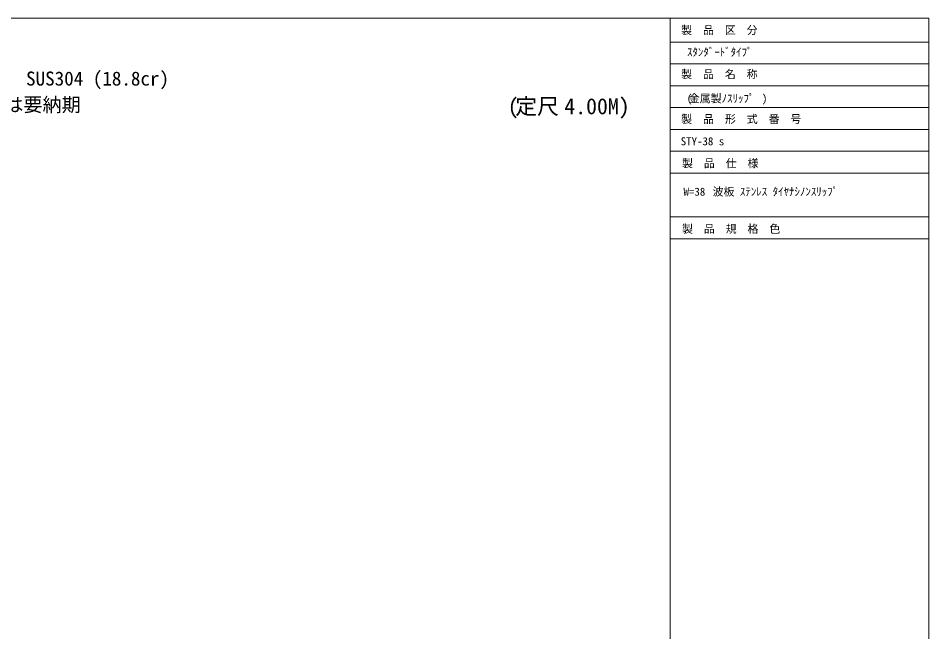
# Model space of a CAD drawing. Units: millimetres, scale not verified. Extents: x -102 to 101, y -70 to 71.
# Drawn here: x -3.7 to 100.6, y 0.4 to 70.7 of the extents above; entities that cross this region are included whole.
import ezdxf
from ezdxf.enums import TextEntityAlignment as Align

# ---------------------------------------------------------------- set-up
doc = ezdxf.new("R2010")
doc.units = ezdxf.units.MM
doc.header["$LTSCALE"] = 0.5
doc.layers.add('0-2_寸法', color=7, linetype='Continuous', lineweight=18)
doc.layers.add('0-A_一般', color=140, linetype='Continuous', lineweight=18)
doc.styles.add('ＭＳ ゴシック', font='')
doc.styles.get('ＭＳ ゴシック').set_extended_font_data('MS Gothic')

msp = doc.modelspace()

# ---------------------------------------------------------------- linework, layer by layer
at = {"layer": '0-2_寸法'}
msp.add_line((-101.8737, 70.6851), (100.6263, 70.6851), dxfattribs=at)
msp.add_lwpolyline([(100.6263, 70.6851), (100.6263, -69.8149), (-101.8737, -69.8149), (-101.8737, 70.6851)], dxfattribs=at)
for points in [[(70.9906, 65.4441), (100.6263, 65.4441), (100.6263, 62.9441), (70.9906, 62.9441)], [(70.9906, 60.4441), (100.6263, 60.4441), (100.6263, 57.9441), (70.9906, 57.9441)], [(70.9906, 47.9441), (100.6263, 47.9441), (100.6263, 45.4441), (70.9906, 45.4441)], [(70.9906, 45.4441), (100.6263, 45.4441), (100.6263, -4.5559), (70.9906, -4.5559)]]:
    msp.add_lwpolyline(points, close=True, dxfattribs=at)
at = {"layer": '0-A_一般', "color": 7}
for points in [[(70.9906, 70.6851), (100.6263, 70.6851), (100.6263, 67.9441), (70.9906, 67.9441)], [(70.9906, 67.9441), (100.6263, 67.9441), (100.6263, 65.4441), (70.9906, 65.4441)], [(70.9906, 62.9441), (100.6263, 62.9441), (100.6263, 60.4441), (70.9906, 60.4441)], [(70.9906, 57.9441), (100.6263, 57.9441), (100.6263, 55.4441), (70.9906, 55.4441)], [(70.9906, 55.4441), (100.6263, 55.4441), (100.6263, 52.9441), (70.9906, 52.9441)], [(70.9906, 52.9441), (100.6263, 52.9441), (100.6263, 47.9441), (70.9906, 47.9441)]]:
    msp.add_lwpolyline(points, close=True, dxfattribs=at)

# ---------------------------------------------------------------- texts
at = {"layer": '0-2_寸法', "style": 'ＭＳ ゴシック'}
for s, height, p in [('SUS304 (18.8cr)', 1.605, (-2.7582, 62.4942)), ('製\u3000品\u3000名\u3000称', 0.9169, (72.2645, 63.5407)), ('本体穴明の場合は要納期', 1.605, (-20.5766, 59.5038)), ('(', 1.834, (52.4079, 59.1375)), ('定尺', 1.834, (53.2642, 59.1375)), ('4.00M)', 1.834, (58.8849, 59.1375)), ('製\u3000品\u3000形\u3000式\u3000番\u3000号', 0.9169, (72.2745, 58.4019)), ('製\u3000品\u3000規\u3000格\u3000色', 0.9169, (72.3645, 45.8352))]:
    msp.add_text(s, height=height, dxfattribs=at).set_placement(p, align=Align.BOTTOM_LEFT)
at = {"layer": '0-A_一般', "color": 7, "style": 'ＭＳ ゴシック'}
for s, p in [('製\u3000品\u3000区\u3000分', (72.2645, 68.5868)), (' ｽﾀﾝﾀﾞｰﾄﾞﾀｲﾌﾟ', (72.3082, 66.0677)), (' (', (72.2906, 60.7632)), ('金属製ﾉｽﾘｯﾌﾟ', (73.1469, 60.7632)), (')', (81.512, 60.7632)), ('STY-38 s', (72.2138, 55.8611)), ('製\u3000品\u3000仕\u3000様', (72.3645, 53.3407)), ('W=38', (72.5351, 50.0908)), ('波板 ｽﾃﾝﾚｽ ﾀｲﾔﾅｼﾉﾝｽﾘｯﾌﾟ', (75.8669, 50.0908))]:
    msp.add_text(s, height=0.9169, dxfattribs=at).set_placement(p, align=Align.BOTTOM_LEFT)

doc.saveas('drawing.dxf')
